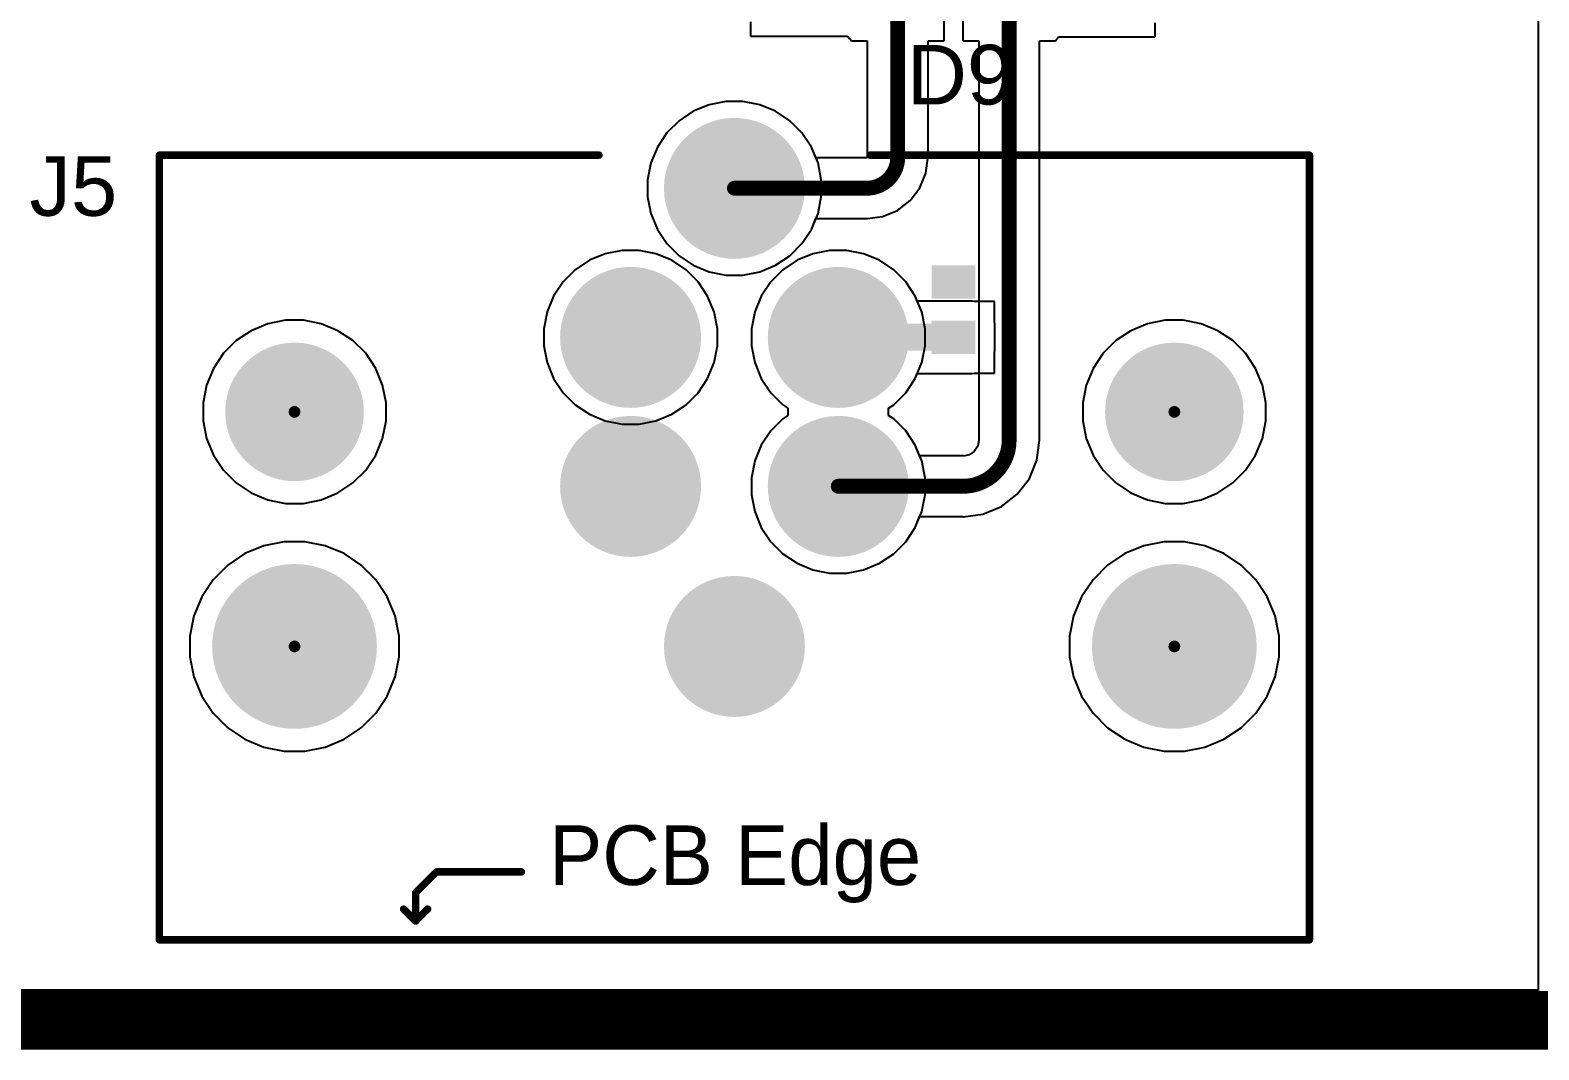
# Model space of a CAD drawing. Header units: millimetres. Extents: x -1.62 to 7.16, y -0.1 to 4.29.
# Drawn here: x -0.596 to 0.417, y -0.075 to 0.61 of the extents above; entities that cross this region are included whole.
import ezdxf

# ---------------------------------------------------------------- set-up
doc = ezdxf.new("R2010")
doc.units = ezdxf.units.MM
doc.header["$MEASUREMENT"] = 0
for name, color, linetype in [('BottomLayer', 5, 'Continuous'), ('BottomPaste', 16, 'Continuous'), ('BottomSolder', 6, 'Continuous'), ('Mechanical2', 216, 'Continuous'), ('MultiLayer', 9, 'Continuous'), ('PadHoleLayer', 156, 'Continuous'), ('TopLayer', 1, 'Continuous'), ('TopOverlay', 2, 'Continuous'), ('TopSolder', 216, 'Continuous')]:
    doc.layers.add(name, color=color, linetype=linetype)
doc.styles.add('Arial', font='', dxfattribs={"height": 0.2})
doc.styles.get('Arial').set_extended_font_data('Arial')

# ---------------------------------------------------------------- blocks, each defined once
blk = doc.blocks.new('S______B______0402_B_89')
at = {"layer": 'BottomLayer'}
for points in [[(-0.0095, 0.0125), (-0.0095, -0.0125), (-0.0275, -0.0125), (-0.0275, 0.0125)], [(0.0275, 0.0125), (0.0275, -0.0125), (0.0095, -0.0125), (0.0095, 0.0125)]]:
    blk.add_hatch(color=5, dxfattribs=at).paths.add_polyline_path(points)
at = {"layer": 'BottomPaste'}
for points in [[(-0.0095, 0.0125), (-0.0095, -0.0125), (-0.0275, -0.0125), (-0.0275, 0.0125)], [(0.0275, 0.0125), (0.0275, -0.0125), (0.0095, -0.0125), (0.0095, 0.0125)]]:
    blk.add_hatch(color=16, dxfattribs=at).paths.add_polyline_path(points)
at = {"layer": 'BottomSolder'}
for points in [[(-0.0073, 0.0147), (-0.0073, -0.0147), (-0.0297, -0.0147), (-0.0297, 0.0147)], [(0.0297, 0.0147), (0.0297, -0.0147), (0.0073, -0.0147), (0.0073, 0.0147)]]:
    blk.add_hatch(color=6, dxfattribs=at).paths.add_polyline_path(points)
blk = doc.blocks.new('T4144035051_000_154')
at = {"layer": 'BottomLayer'}
h = blk.add_hatch(color=5, dxfattribs=at)
edge = h.paths.add_edge_path()
edge.add_arc((0, 0.1537), 0.0433, 0, 360)
h = blk.add_hatch(color=5, dxfattribs=at)
edge = h.paths.add_edge_path()
edge.add_arc((-0.0697, 0.0537), 0.0433, 0, 360)
h = blk.add_hatch(color=5, dxfattribs=at)
edge = h.paths.add_edge_path()
edge.add_arc((0.0697, 0.0537), 0.0433, 0, 360)
h = blk.add_hatch(color=5, dxfattribs=at)
edge = h.paths.add_edge_path()
edge.add_arc((-0.0697, -0.0463), 0.0433, 0, 360)
h = blk.add_hatch(color=5, dxfattribs=at)
edge = h.paths.add_edge_path()
edge.add_arc((0.0697, -0.0463), 0.0433, 0, 360)
h = blk.add_hatch(color=5, dxfattribs=at)
edge = h.paths.add_edge_path()
edge.add_arc((0, -0.1537), 0.0433, 0, 360)
at = {"layer": 'BottomSolder'}
h = blk.add_hatch(color=6, dxfattribs=at)
edge = h.paths.add_edge_path()
edge.add_arc((0, 0.1537), 0.0473, 0, 360)
h = blk.add_hatch(color=6, dxfattribs=at)
edge = h.paths.add_edge_path()
edge.add_arc((-0.0697, 0.0537), 0.0473, 0, 360)
h = blk.add_hatch(color=6, dxfattribs=at)
edge = h.paths.add_edge_path()
edge.add_arc((0.0697, 0.0537), 0.0473, 0, 360)
h = blk.add_hatch(color=6, dxfattribs=at)
edge = h.paths.add_edge_path()
edge.add_arc((-0.2953, 0.0037), 0.004, 0, 360)
h = blk.add_hatch(color=6, dxfattribs=at)
edge = h.paths.add_edge_path()
edge.add_arc((-0.0697, -0.0463), 0.0473, 0, 360)
h = blk.add_hatch(color=6, dxfattribs=at)
edge = h.paths.add_edge_path()
edge.add_arc((0.0697, -0.0463), 0.0473, 0, 360)
h = blk.add_hatch(color=6, dxfattribs=at)
edge = h.paths.add_edge_path()
edge.add_arc((0.2953, 0.0037), 0.004, 0, 360)
h = blk.add_hatch(color=6, dxfattribs=at)
edge = h.paths.add_edge_path()
edge.add_arc((0, -0.1537), 0.0473, 0, 360)
h = blk.add_hatch(color=6, dxfattribs=at)
edge = h.paths.add_edge_path()
edge.add_arc((-0.2953, -0.1537), 0.004, 0, 360)
h = blk.add_hatch(color=6, dxfattribs=at)
edge = h.paths.add_edge_path()
edge.add_arc((0.2953, -0.1537), 0.004, 0, 360)
at = {"layer": 'MultiLayer'}
h = blk.add_hatch(color=9, dxfattribs=at)
edge = h.paths.add_edge_path()
edge.add_arc((0, 0.1537), 0.0433, 0, 360)
h = blk.add_hatch(color=9, dxfattribs=at)
edge = h.paths.add_edge_path()
edge.add_arc((-0.0697, 0.0537), 0.0433, 0, 360)
h = blk.add_hatch(color=9, dxfattribs=at)
edge = h.paths.add_edge_path()
edge.add_arc((0.0697, 0.0537), 0.0433, 0, 360)
h = blk.add_hatch(color=9, dxfattribs=at)
edge = h.paths.add_edge_path()
edge.add_arc((-0.0697, -0.0463), 0.0433, 0, 360)
h = blk.add_hatch(color=9, dxfattribs=at)
edge = h.paths.add_edge_path()
edge.add_arc((0.0697, -0.0463), 0.0433, 0, 360)
h = blk.add_hatch(color=9, dxfattribs=at)
edge = h.paths.add_edge_path()
edge.add_arc((0, -0.1537), 0.0433, 0, 360)
at = {"layer": 'PadHoleLayer'}
h = blk.add_hatch(color=156, dxfattribs=at)
edge = h.paths.add_edge_path()
edge.add_arc((0, 0.1537), 0.0256, 0, 360)
h = blk.add_hatch(color=156, dxfattribs=at)
edge = h.paths.add_edge_path()
edge.add_arc((-0.0697, 0.0537), 0.0256, 0, 360)
h = blk.add_hatch(color=156, dxfattribs=at)
edge = h.paths.add_edge_path()
edge.add_arc((0.0697, 0.0537), 0.0256, 0, 360)
h = blk.add_hatch(color=156, dxfattribs=at)
edge = h.paths.add_edge_path()
edge.add_arc((-0.2953, 0.0037), 0.0465, 0, 360)
h = blk.add_hatch(color=156, dxfattribs=at)
edge = h.paths.add_edge_path()
edge.add_arc((0.2953, 0.0037), 0.0465, 0, 360)
h = blk.add_hatch(color=156, dxfattribs=at)
edge = h.paths.add_edge_path()
edge.add_arc((-0.0697, -0.0463), 0.0256, 0, 360)
h = blk.add_hatch(color=156, dxfattribs=at)
edge = h.paths.add_edge_path()
edge.add_arc((0.0697, -0.0463), 0.0256, 0, 360)
h = blk.add_hatch(color=156, dxfattribs=at)
edge = h.paths.add_edge_path()
edge.add_arc((-0.2953, -0.1537), 0.0553, 0, 360)
h = blk.add_hatch(color=156, dxfattribs=at)
edge = h.paths.add_edge_path()
edge.add_arc((0.2953, -0.1537), 0.0553, 0, 360)
h = blk.add_hatch(color=156, dxfattribs=at)
edge = h.paths.add_edge_path()
edge.add_arc((0, -0.1537), 0.0256, 0, 360)
at = {"layer": 'TopLayer'}
h = blk.add_hatch(color=1, dxfattribs=at)
edge = h.paths.add_edge_path()
edge.add_arc((0, 0.1537), 0.0433, 0, 360)
h = blk.add_hatch(color=1, dxfattribs=at)
edge = h.paths.add_edge_path()
edge.add_arc((-0.0697, 0.0537), 0.0433, 0, 360)
h = blk.add_hatch(color=1, dxfattribs=at)
edge = h.paths.add_edge_path()
edge.add_arc((0.0697, 0.0537), 0.0433, 0, 360)
h = blk.add_hatch(color=1, dxfattribs=at)
edge = h.paths.add_edge_path()
edge.add_arc((-0.0697, -0.0463), 0.0433, 0, 360)
h = blk.add_hatch(color=1, dxfattribs=at)
edge = h.paths.add_edge_path()
edge.add_arc((0.0697, -0.0463), 0.0433, 0, 360)
h = blk.add_hatch(color=1, dxfattribs=at)
edge = h.paths.add_edge_path()
edge.add_arc((0, -0.1537), 0.0433, 0, 360)
at = {"layer": 'TopSolder'}
h = blk.add_hatch(color=216, dxfattribs=at)
edge = h.paths.add_edge_path()
edge.add_arc((0, 0.1537), 0.0473, 0, 360)
h = blk.add_hatch(color=216, dxfattribs=at)
edge = h.paths.add_edge_path()
edge.add_arc((-0.0697, 0.0537), 0.0473, 0, 360)
h = blk.add_hatch(color=216, dxfattribs=at)
edge = h.paths.add_edge_path()
edge.add_arc((0.0697, 0.0537), 0.0473, 0, 360)
h = blk.add_hatch(color=216, dxfattribs=at)
edge = h.paths.add_edge_path()
edge.add_arc((-0.2953, 0.0037), 0.004, 0, 360)
h = blk.add_hatch(color=216, dxfattribs=at)
edge = h.paths.add_edge_path()
edge.add_arc((-0.0697, -0.0463), 0.0473, 0, 360)
h = blk.add_hatch(color=216, dxfattribs=at)
edge = h.paths.add_edge_path()
edge.add_arc((0.0697, -0.0463), 0.0473, 0, 360)
h = blk.add_hatch(color=216, dxfattribs=at)
edge = h.paths.add_edge_path()
edge.add_arc((0.2953, 0.0037), 0.004, 0, 360)
h = blk.add_hatch(color=216, dxfattribs=at)
edge = h.paths.add_edge_path()
edge.add_arc((0, -0.1537), 0.0473, 0, 360)
h = blk.add_hatch(color=216, dxfattribs=at)
edge = h.paths.add_edge_path()
edge.add_arc((-0.2953, -0.1537), 0.004, 0, 360)
h = blk.add_hatch(color=216, dxfattribs=at)
edge = h.paths.add_edge_path()
edge.add_arc((0.2953, -0.1537), 0.004, 0, 360)
at = {"layer": 'TopOverlay', "const_width": 0.005}
for points in [[(-0.386, -0.3506), (-0.386, 0.176)], [(-0.386, 0.176), (-0.091, 0.176)], [(0.091, 0.176), (0.386, 0.176)], [(0.386, -0.3506), (0.386, 0.176)], [(-0.214, -0.319), (-0.2, -0.305)], [(-0.2, -0.305), (-0.143, -0.305)], [(-0.214, -0.338), (-0.214, -0.319)], [(-0.222, -0.33), (-0.214, -0.338)], [(-0.214, -0.338), (-0.206, -0.33)], [(-0.386, -0.3506), (0.386, -0.3506)]]:
    blk.add_lwpolyline(points, dxfattribs=at)
at = {"layer": 'TopOverlay', "const_width": 0.0025}
for points in [[(-0.3872, 0.176, 1), (-0.3847, 0.176, 1)], [(-0.3872, 0.176, 1), (-0.3847, 0.176, 1)], [(-0.0922, 0.176, 1), (-0.0897, 0.176, 1)], [(0.0897, 0.176, 1), (0.0922, 0.176, 1)], [(0.3847, 0.176, 1), (0.3872, 0.176, 1)], [(0.3847, 0.176, 1), (0.3872, 0.176, 1)], [(-0.2013, -0.305, 1), (-0.1988, -0.305, 1)], [(-0.2013, -0.305, 1), (-0.1988, -0.305, 1)], [(-0.1442, -0.305, 1), (-0.1417, -0.305, 1)], [(-0.2152, -0.319, 1), (-0.2127, -0.319, 1)], [(-0.2152, -0.319, 1), (-0.2127, -0.319, 1)], [(-0.2233, -0.33, 1), (-0.2208, -0.33, 1)], [(-0.2072, -0.33, 1), (-0.2047, -0.33, 1)], [(-0.2152, -0.338, 1), (-0.2127, -0.338, 1)], [(-0.2152, -0.338, 1), (-0.2127, -0.338, 1)], [(-0.2152, -0.338, 1), (-0.2127, -0.338, 1)], [(-0.3872, -0.3506, 1), (-0.3847, -0.3506, 1)], [(-0.3872, -0.3506, 1), (-0.3847, -0.3506, 1)], [(0.3847, -0.3506, 1), (0.3872, -0.3506, 1)], [(0.3847, -0.3506, 1), (0.3872, -0.3506, 1)]]:
    blk.add_lwpolyline(points, format="xyb", close=True, dxfattribs=at)
at = {"layer": 'TopOverlay'}
blk.add_text('PCB Edge', height=0.04, dxfattribs=at).set_placement((-0.1244, -0.3138))

msp = doc.modelspace()

# ---------------------------------------------------------------- hatches: boundary and pattern name
at = {"layer": 'BottomLayer'}
msp.add_hatch(color=5, dxfattribs=at).paths.add_polyline_path([(-0.0533, 0.3945), (0.0365, 0.3945), (0.0365, 0.4125), (-0.0533, 0.4125)])

# ---------------------------------------------------------------- linework, layer by layer
for p, q in [((0.4166, 1.5042), (0.4166, -0.035)), ((-0.14, 0.5595), (-0.1506, 0.5552)), ((-0.1287, 0.5618), (-0.14, 0.5595)), ((-0.1173, 0.5618), (-0.1287, 0.5618)), ((-0.106, 0.5595), (-0.1173, 0.5618)), ((-0.0954, 0.5552), (-0.106, 0.5595)), ((-0.1602, 0.5488), (-0.1683, 0.5406)), ((-0.1506, 0.5552), (-0.1602, 0.5488)), ((-0.0858, 0.5488), (-0.0954, 0.5552)), ((-0.0777, 0.5406), (-0.0858, 0.5488)), ((-0.1683, 0.5406), (-0.1747, 0.5311)), ((-0.0713, 0.5311), (-0.0777, 0.5406)), ((-0.1747, 0.5311), (-0.1791, 0.5205)), ((-0.0669, 0.5205), (-0.0713, 0.5311)), ((-0.1791, 0.5205), (-0.1813, 0.5092)), ((-0.0647, 0.5092), (-0.0669, 0.5205)), ((-0.1813, 0.5092), (-0.1813, 0.4977)), ((-0.0647, 0.4977), (-0.0647, 0.5092)), ((-0.1813, 0.4977), (-0.1791, 0.4865)), ((-0.0669, 0.4865), (-0.0647, 0.4977)), ((-0.1791, 0.4865), (-0.1747, 0.4759)), ((-0.0713, 0.4759), (-0.0669, 0.4865)), ((-0.1747, 0.4759), (-0.1683, 0.4663)), ((-0.1683, 0.4663), (-0.1602, 0.4582)), ((-0.0858, 0.4582), (-0.0777, 0.4663)), ((-0.0777, 0.4663), (-0.0713, 0.4759)), ((-0.2097, 0.4595), (-0.2203, 0.4552)), ((-0.1984, 0.4618), (-0.2097, 0.4595)), ((-0.1869, 0.4618), (-0.1984, 0.4618)), ((-0.1757, 0.4595), (-0.1869, 0.4618)), ((-0.1651, 0.4552), (-0.1757, 0.4595)), ((-0.1602, 0.4582), (-0.1506, 0.4518)), ((-0.0954, 0.4518), (-0.0858, 0.4582)), ((-0.0703, 0.4595), (-0.0809, 0.4552)), ((-0.0591, 0.4618), (-0.0703, 0.4595)), ((-0.0476, 0.4618), (-0.0591, 0.4618)), ((-0.0363, 0.4595), (-0.0476, 0.4618)), ((-0.0257, 0.4552), (-0.0363, 0.4595)), ((-0.2299, 0.4488), (-0.238, 0.4406)), ((-0.2203, 0.4552), (-0.2299, 0.4488)), ((-0.1555, 0.4488), (-0.1651, 0.4552)), ((-0.1474, 0.4406), (-0.1555, 0.4488)), ((-0.1506, 0.4518), (-0.14, 0.4474)), ((-0.14, 0.4474), (-0.1287, 0.4452)), ((-0.1173, 0.4452), (-0.106, 0.4474)), ((-0.106, 0.4474), (-0.0954, 0.4518)), ((-0.0905, 0.4488), (-0.0986, 0.4406)), ((-0.0809, 0.4552), (-0.0905, 0.4488)), ((-0.0161, 0.4488), (-0.0257, 0.4552)), ((-0.008, 0.4406), (-0.0161, 0.4488)), ((-0.238, 0.4406), (-0.2444, 0.4311)), ((-0.141, 0.4311), (-0.1474, 0.4406)), ((-0.1287, 0.4452), (-0.1173, 0.4452)), ((-0.0986, 0.4406), (-0.105, 0.4311)), ((-0.0016, 0.4311), (-0.008, 0.4406)), ((-0.2444, 0.4311), (-0.2488, 0.4205)), ((-0.1366, 0.4205), (-0.141, 0.4311)), ((-0.105, 0.4311), (-0.1094, 0.4205)), ((-0.0003, 0.4278), (-0.0016, 0.4311)), ((0.0365, 0.4278), (-0.0003, 0.4278)), ((0.038, 0.4275), (0.0365, 0.4278)), ((0.0515, 0.4275), (0.038, 0.4275)), ((0.0515, 0.414), (0.0515, 0.4275)), ((-0.2488, 0.4205), (-0.251, 0.4092)), ((-0.1344, 0.4092), (-0.1366, 0.4205)), ((-0.1094, 0.4205), (-0.1116, 0.4092)), ((-0.4474, 0.4079), (-0.4575, 0.4012)), ((-0.4362, 0.4126), (-0.4474, 0.4079)), ((-0.4243, 0.4149), (-0.4362, 0.4126)), ((-0.4122, 0.4149), (-0.4243, 0.4149)), ((-0.4003, 0.4126), (-0.4122, 0.4149)), ((-0.3892, 0.4079), (-0.4003, 0.4126)), ((-0.3791, 0.4012), (-0.3892, 0.4079)), ((-0.251, 0.4092), (-0.251, 0.3977)), ((-0.1344, 0.3977), (-0.1344, 0.4092)), ((-0.1116, 0.4092), (-0.1116, 0.3977)), ((0.0518, 0.4125), (0.0515, 0.414)), ((0.0518, 0.3945), (0.0518, 0.4125)), ((0.1432, 0.4079), (0.1331, 0.4012)), ((0.1543, 0.4126), (0.1432, 0.4079)), ((0.1662, 0.4149), (0.1543, 0.4126)), ((0.1783, 0.4149), (0.1662, 0.4149)), ((0.1902, 0.4126), (0.1783, 0.4149)), ((0.2014, 0.4079), (0.1902, 0.4126)), ((0.2115, 0.4012), (0.2014, 0.4079)), ((-0.4575, 0.4012), (-0.466, 0.3927)), ((-0.3705, 0.3927), (-0.3791, 0.4012)), ((-0.251, 0.3977), (-0.2488, 0.3865)), ((-0.1366, 0.3865), (-0.1344, 0.3977)), ((-0.1116, 0.3977), (-0.1094, 0.3865)), ((0.1331, 0.4012), (0.1245, 0.3927)), ((0.22, 0.3927), (0.2115, 0.4012)), ((-0.466, 0.3927), (-0.4727, 0.3826)), ((-0.3638, 0.3826), (-0.3705, 0.3927)), ((-0.2488, 0.3865), (-0.2444, 0.3759)), ((-0.141, 0.3759), (-0.1366, 0.3865)), ((-0.1094, 0.3865), (-0.105, 0.3759)), ((0.0515, 0.393), (0.0518, 0.3945)), ((0.0515, 0.3795), (0.0515, 0.393)), ((0.1245, 0.3927), (0.1178, 0.3826)), ((0.2267, 0.3826), (0.22, 0.3927)), ((-0.4727, 0.3826), (-0.4774, 0.3714)), ((-0.3592, 0.3714), (-0.3638, 0.3826)), ((-0.2444, 0.3759), (-0.238, 0.3663)), ((-0.1474, 0.3663), (-0.141, 0.3759)), ((-0.105, 0.3759), (-0.0986, 0.3663)), ((-0.008, 0.3663), (-0.0016, 0.3759)), ((-0.0016, 0.3759), (-0.0003, 0.3792)), ((-0.0003, 0.3792), (0.0365, 0.3792)), ((0.0365, 0.3792), (0.038, 0.3795)), ((0.038, 0.3795), (0.0515, 0.3795)), ((0.1178, 0.3826), (0.1132, 0.3714)), ((0.2314, 0.3714), (0.2267, 0.3826)), ((-0.4774, 0.3714), (-0.4797, 0.3595)), ((-0.3568, 0.3595), (-0.3592, 0.3714)), ((-0.238, 0.3663), (-0.2299, 0.3582)), ((-0.1555, 0.3582), (-0.1474, 0.3663)), ((-0.0986, 0.3663), (-0.0905, 0.3582)), ((-0.0161, 0.3582), (-0.008, 0.3663)), ((0.1132, 0.3714), (0.1108, 0.3595)), ((0.2337, 0.3595), (0.2314, 0.3714)), ((-0.4797, 0.3595), (-0.4797, 0.3474)), ((-0.3568, 0.3474), (-0.3568, 0.3595)), ((-0.2299, 0.3582), (-0.2203, 0.3518)), ((-0.1651, 0.3518), (-0.1555, 0.3582)), ((-0.0905, 0.3582), (-0.0872, 0.356)), ((-0.0872, 0.356), (-0.0872, 0.351)), ((-0.0195, 0.356), (-0.0161, 0.3582)), ((-0.0195, 0.351), (-0.0195, 0.356)), ((0.1108, 0.3595), (0.1108, 0.3474)), ((0.2337, 0.3474), (0.2337, 0.3595)), ((-0.4797, 0.3474), (-0.4774, 0.3356)), ((-0.3592, 0.3356), (-0.3568, 0.3474)), ((-0.2203, 0.3518), (-0.2097, 0.3474)), ((-0.2097, 0.3474), (-0.1984, 0.3452)), ((-0.1984, 0.3452), (-0.1869, 0.3452)), ((-0.1869, 0.3452), (-0.1757, 0.3474)), ((-0.1757, 0.3474), (-0.1651, 0.3518)), ((-0.0905, 0.3488), (-0.0986, 0.3406)), ((-0.0872, 0.351), (-0.0905, 0.3488)), ((-0.0161, 0.3488), (-0.0195, 0.351)), ((-0.008, 0.3406), (-0.0161, 0.3488)), ((0.1108, 0.3474), (0.1132, 0.3356)), ((0.2314, 0.3356), (0.2337, 0.3474)), ((-0.4774, 0.3356), (-0.4727, 0.3244)), ((-0.3638, 0.3244), (-0.3592, 0.3356)), ((-0.0986, 0.3406), (-0.105, 0.3311)), ((-0.0016, 0.3311), (-0.008, 0.3406)), ((0.1132, 0.3356), (0.1178, 0.3244)), ((0.2267, 0.3244), (0.2314, 0.3356)), ((-0.4727, 0.3244), (-0.466, 0.3143)), ((-0.3705, 0.3143), (-0.3638, 0.3244)), ((-0.105, 0.3311), (-0.1094, 0.3205)), ((0.0028, 0.3205), (-0.0016, 0.3311)), ((0.1178, 0.3244), (0.1245, 0.3143)), ((0.22, 0.3143), (0.2267, 0.3244)), ((-0.466, 0.3143), (-0.4575, 0.3057)), ((-0.3791, 0.3057), (-0.3705, 0.3143)), ((-0.1094, 0.3205), (-0.1116, 0.3092)), ((0.005, 0.3092), (0.0028, 0.3205)), ((0.1245, 0.3143), (0.1331, 0.3057)), ((0.2115, 0.3057), (0.22, 0.3143)), ((-0.4575, 0.3057), (-0.4474, 0.299)), ((-0.3892, 0.299), (-0.3791, 0.3057)), ((-0.1116, 0.3092), (-0.1116, 0.2977)), ((0.005, 0.2977), (0.005, 0.3092)), ((0.1331, 0.3057), (0.1432, 0.299)), ((0.2014, 0.299), (0.2115, 0.3057)), ((-0.4474, 0.299), (-0.4362, 0.2944)), ((-0.4362, 0.2944), (-0.4243, 0.292)), ((-0.4122, 0.292), (-0.4003, 0.2944)), ((-0.4003, 0.2944), (-0.3892, 0.299)), ((-0.1116, 0.2977), (-0.1094, 0.2865)), ((0.0028, 0.2865), (0.005, 0.2977)), ((0.1432, 0.299), (0.1543, 0.2944)), ((0.1543, 0.2944), (0.1662, 0.292)), ((0.1783, 0.292), (0.1902, 0.2944)), ((0.1902, 0.2944), (0.2014, 0.299)), ((-0.4243, 0.292), (-0.4122, 0.292)), ((-0.1094, 0.2865), (-0.105, 0.2759)), ((-0.0016, 0.2759), (0.0028, 0.2865)), ((0.1662, 0.292), (0.1783, 0.292)), ((-0.105, 0.2759), (-0.0986, 0.2663)), ((-0.008, 0.2663), (-0.0016, 0.2759)), ((-0.4388, 0.2636), (-0.4516, 0.2583)), ((-0.4252, 0.2663), (-0.4388, 0.2636)), ((-0.4114, 0.2663), (-0.4252, 0.2663)), ((-0.3978, 0.2636), (-0.4114, 0.2663)), ((-0.385, 0.2583), (-0.3978, 0.2636)), ((-0.0986, 0.2663), (-0.0905, 0.2582)), ((-0.0161, 0.2582), (-0.008, 0.2663)), ((0.1518, 0.2636), (0.139, 0.2583)), ((0.1654, 0.2663), (0.1518, 0.2636)), ((0.1792, 0.2663), (0.1654, 0.2663)), ((0.1928, 0.2636), (0.1792, 0.2663)), ((0.2056, 0.2583), (0.1928, 0.2636)), ((-0.4516, 0.2583), (-0.4631, 0.2506)), ((-0.3735, 0.2506), (-0.385, 0.2583)), ((-0.0905, 0.2582), (-0.0809, 0.2518)), ((-0.0257, 0.2518), (-0.0161, 0.2582)), ((0.139, 0.2583), (0.1275, 0.2506)), ((0.2171, 0.2506), (0.2056, 0.2583)), ((-0.4631, 0.2506), (-0.4729, 0.2408)), ((-0.3637, 0.2408), (-0.3735, 0.2506)), ((-0.0809, 0.2518), (-0.0703, 0.2474)), ((-0.0703, 0.2474), (-0.0591, 0.2452)), ((-0.0591, 0.2452), (-0.0476, 0.2452)), ((-0.0476, 0.2452), (-0.0363, 0.2474)), ((-0.0363, 0.2474), (-0.0257, 0.2518)), ((0.1275, 0.2506), (0.1177, 0.2408)), ((0.2269, 0.2408), (0.2171, 0.2506)), ((-0.4729, 0.2408), (-0.4806, 0.2293)), ((-0.356, 0.2293), (-0.3637, 0.2408)), ((0.1177, 0.2408), (0.11, 0.2293)), ((0.2346, 0.2293), (0.2269, 0.2408)), ((-0.4806, 0.2293), (-0.4859, 0.2165)), ((-0.3507, 0.2165), (-0.356, 0.2293)), ((0.11, 0.2293), (0.1047, 0.2165)), ((0.2399, 0.2165), (0.2346, 0.2293)), ((-0.4859, 0.2165), (-0.4886, 0.2029)), ((-0.348, 0.2029), (-0.3507, 0.2165)), ((0.1047, 0.2165), (0.102, 0.2029)), ((0.2426, 0.2029), (0.2399, 0.2165)), ((-0.4886, 0.2029), (-0.4886, 0.1891)), ((-0.348, 0.1891), (-0.348, 0.2029)), ((0.102, 0.2029), (0.102, 0.1891)), ((0.2426, 0.1891), (0.2426, 0.2029)), ((-0.4886, 0.1891), (-0.4859, 0.1755)), ((-0.3507, 0.1755), (-0.348, 0.1891)), ((0.102, 0.1891), (0.1047, 0.1755)), ((0.2399, 0.1755), (0.2426, 0.1891)), ((-0.4859, 0.1755), (-0.4806, 0.1627)), ((-0.356, 0.1627), (-0.3507, 0.1755)), ((0.1047, 0.1755), (0.11, 0.1627)), ((0.2346, 0.1627), (0.2399, 0.1755)), ((-0.4806, 0.1627), (-0.4729, 0.1512)), ((-0.3637, 0.1512), (-0.356, 0.1627)), ((0.11, 0.1627), (0.1177, 0.1512)), ((0.2269, 0.1512), (0.2346, 0.1627)), ((-0.4729, 0.1512), (-0.4631, 0.1414)), ((-0.3735, 0.1414), (-0.3637, 0.1512)), ((0.1177, 0.1512), (0.1275, 0.1414)), ((0.2171, 0.1414), (0.2269, 0.1512)), ((-0.4631, 0.1414), (-0.4516, 0.1337)), ((-0.4516, 0.1337), (-0.4388, 0.1284)), ((-0.3978, 0.1284), (-0.385, 0.1337)), ((-0.385, 0.1337), (-0.3735, 0.1414)), ((0.1275, 0.1414), (0.139, 0.1337)), ((0.139, 0.1337), (0.1518, 0.1284)), ((0.1928, 0.1284), (0.2056, 0.1337)), ((0.2056, 0.1337), (0.2171, 0.1414)), ((-0.4388, 0.1284), (-0.4252, 0.1257)), ((-0.4252, 0.1257), (-0.4114, 0.1257)), ((-0.4114, 0.1257), (-0.3978, 0.1284)), ((0.1518, 0.1284), (0.1654, 0.1257)), ((0.1654, 0.1257), (0.1792, 0.1257)), ((0.1792, 0.1257), (0.1928, 0.1284)), ((0.4166, -0.035), (-1.1472, -0.035))]:
    msp.add_line(p, q, dxfattribs=at)
at = {"layer": 'Mechanical2', "const_width": 0.0394}
msp.add_lwpolyline([(-1.1428, -0.055), (0.437, -0.055)], dxfattribs=at)
at = {"layer": 'TopLayer'}
for p, q in [((0.4166, 1.5042), (0.4166, -0.0346)), ((0.0177, 0.6025), (0.0177, 0.6687)), ((0.0303, 0.6687), (0.0303, 0.6025)), ((-0.1122, 0.6152), (-0.1122, 0.6056)), ((0.1595, 0.605), (0.1595, 0.6146)), ((-0.1122, 0.6056), (-0.0472, 0.6056)), ((-0.0472, 0.6056), (-0.0445, 0.6025)), ((-0.0445, 0.6025), (-0.0445, 0.6025)), ((-0.0445, 0.6025), (-0.0338, 0.6025)), ((-0.0338, 0.6025), (-0.0338, 0.5243)), ((0.007, 0.5243), (0.007, 0.6025)), ((0.007, 0.6025), (0.0177, 0.6025)), ((0.0303, 0.6025), (0.041, 0.6025)), ((0.041, 0.6025), (0.041, 0.3344)), ((0.0818, 0.3344), (0.0818, 0.6025)), ((0.0818, 0.6025), (0.0925, 0.6025)), ((0.0925, 0.6025), (0.0945, 0.605)), ((0.0925, 0.6025), (0.0925, 0.6025)), ((0.0945, 0.605), (0.1595, 0.605)), ((-0.14, 0.5595), (-0.1506, 0.5552)), ((-0.1287, 0.5618), (-0.14, 0.5595)), ((-0.1173, 0.5618), (-0.1287, 0.5618)), ((-0.106, 0.5595), (-0.1173, 0.5618)), ((-0.0954, 0.5552), (-0.106, 0.5595)), ((-0.1602, 0.5488), (-0.1683, 0.5406)), ((-0.1506, 0.5552), (-0.1602, 0.5488)), ((-0.0858, 0.5488), (-0.0954, 0.5552)), ((-0.0777, 0.5406), (-0.0858, 0.5488)), ((-0.1683, 0.5406), (-0.1747, 0.5311)), ((-0.0713, 0.5311), (-0.0777, 0.5406)), ((-0.1747, 0.5311), (-0.1791, 0.5205)), ((-0.0683, 0.5239), (-0.0713, 0.5311)), ((-0.1791, 0.5205), (-0.1813, 0.5092)), ((-0.0342, 0.5239), (-0.0683, 0.5239)), ((-0.034, 0.5241), (-0.0342, 0.524)), ((-0.0342, 0.524), (-0.0342, 0.5239)), ((-0.0339, 0.5243), (-0.034, 0.5241)), ((-0.0338, 0.5243), (-0.0339, 0.5243)), ((0.0055, 0.5136), (0.0069, 0.5237)), ((0.0069, 0.5237), (0.007, 0.5243)), ((-0.1813, 0.5092), (-0.1813, 0.4977)), ((0.0014, 0.5037), (0.0055, 0.5136)), ((-0.1813, 0.4977), (-0.1791, 0.4865)), ((-0.0051, 0.4952), (0.0014, 0.5037)), ((-0.1791, 0.4865), (-0.1747, 0.4759)), ((-0.0236, 0.4845), (-0.0136, 0.4886)), ((-0.0136, 0.4886), (-0.0051, 0.4952)), ((-0.0713, 0.4759), (-0.0683, 0.4831)), ((-0.0683, 0.4831), (-0.0342, 0.4831)), ((-0.0342, 0.4831), (-0.0336, 0.4832)), ((-0.0336, 0.4832), (-0.0236, 0.4845)), ((-0.1747, 0.4759), (-0.1683, 0.4663)), ((-0.1683, 0.4663), (-0.1602, 0.4582)), ((-0.0858, 0.4582), (-0.0777, 0.4663)), ((-0.0777, 0.4663), (-0.0713, 0.4759)), ((-0.2097, 0.4595), (-0.2203, 0.4552)), ((-0.1984, 0.4618), (-0.2097, 0.4595)), ((-0.1869, 0.4618), (-0.1984, 0.4618)), ((-0.1757, 0.4595), (-0.1869, 0.4618)), ((-0.1651, 0.4552), (-0.1757, 0.4595)), ((-0.1602, 0.4582), (-0.1506, 0.4518)), ((-0.0954, 0.4518), (-0.0858, 0.4582)), ((-0.0703, 0.4595), (-0.0809, 0.4552)), ((-0.0591, 0.4618), (-0.0703, 0.4595)), ((-0.0476, 0.4618), (-0.0591, 0.4618)), ((-0.0363, 0.4595), (-0.0476, 0.4618)), ((-0.0257, 0.4552), (-0.0363, 0.4595)), ((-0.2299, 0.4488), (-0.238, 0.4406)), ((-0.2203, 0.4552), (-0.2299, 0.4488)), ((-0.1555, 0.4488), (-0.1651, 0.4552)), ((-0.1474, 0.4406), (-0.1555, 0.4488)), ((-0.1506, 0.4518), (-0.14, 0.4474)), ((-0.14, 0.4474), (-0.1287, 0.4452)), ((-0.1173, 0.4452), (-0.106, 0.4474)), ((-0.106, 0.4474), (-0.0954, 0.4518)), ((-0.0905, 0.4488), (-0.0986, 0.4406)), ((-0.0809, 0.4552), (-0.0905, 0.4488)), ((-0.0161, 0.4488), (-0.0257, 0.4552)), ((-0.008, 0.4406), (-0.0161, 0.4488)), ((-0.238, 0.4406), (-0.2444, 0.4311)), ((-0.141, 0.4311), (-0.1474, 0.4406)), ((-0.1287, 0.4452), (-0.1173, 0.4452)), ((-0.0986, 0.4406), (-0.105, 0.4311)), ((-0.0016, 0.4311), (-0.008, 0.4406)), ((-0.2444, 0.4311), (-0.2488, 0.4205)), ((-0.1366, 0.4205), (-0.141, 0.4311)), ((-0.105, 0.4311), (-0.1094, 0.4205)), ((0.0028, 0.4205), (-0.0016, 0.4311)), ((-0.2488, 0.4205), (-0.251, 0.4092)), ((-0.1344, 0.4092), (-0.1366, 0.4205)), ((-0.1094, 0.4205), (-0.1116, 0.4092)), ((0.005, 0.4092), (0.0028, 0.4205)), ((-0.4474, 0.4079), (-0.4575, 0.4012)), ((-0.4362, 0.4126), (-0.4474, 0.4079)), ((-0.4243, 0.4149), (-0.4362, 0.4126)), ((-0.4122, 0.4149), (-0.4243, 0.4149)), ((-0.4003, 0.4126), (-0.4122, 0.4149)), ((-0.3892, 0.4079), (-0.4003, 0.4126)), ((-0.3791, 0.4012), (-0.3892, 0.4079)), ((-0.251, 0.4092), (-0.251, 0.3977)), ((-0.1344, 0.3977), (-0.1344, 0.4092)), ((-0.1116, 0.4092), (-0.1116, 0.3977)), ((0.005, 0.3977), (0.005, 0.4092)), ((0.1432, 0.4079), (0.1331, 0.4012)), ((0.1543, 0.4126), (0.1432, 0.4079)), ((0.1662, 0.4149), (0.1543, 0.4126)), ((0.1783, 0.4149), (0.1662, 0.4149)), ((0.1902, 0.4126), (0.1783, 0.4149)), ((0.2014, 0.4079), (0.1902, 0.4126)), ((0.2115, 0.4012), (0.2014, 0.4079)), ((-0.4575, 0.4012), (-0.466, 0.3927)), ((-0.3705, 0.3927), (-0.3791, 0.4012)), ((-0.251, 0.3977), (-0.2488, 0.3865)), ((-0.1366, 0.3865), (-0.1344, 0.3977)), ((-0.1116, 0.3977), (-0.1094, 0.3865)), ((0.0028, 0.3865), (0.005, 0.3977)), ((0.1331, 0.4012), (0.1245, 0.3927)), ((0.22, 0.3927), (0.2115, 0.4012)), ((-0.466, 0.3927), (-0.4727, 0.3826)), ((-0.3638, 0.3826), (-0.3705, 0.3927)), ((-0.2488, 0.3865), (-0.2444, 0.3759)), ((-0.141, 0.3759), (-0.1366, 0.3865)), ((-0.1094, 0.3865), (-0.105, 0.3759)), ((-0.0016, 0.3759), (0.0028, 0.3865)), ((0.1245, 0.3927), (0.1178, 0.3826)), ((0.2267, 0.3826), (0.22, 0.3927)), ((-0.4727, 0.3826), (-0.4774, 0.3714)), ((-0.3592, 0.3714), (-0.3638, 0.3826)), ((-0.2444, 0.3759), (-0.238, 0.3663)), ((-0.1474, 0.3663), (-0.141, 0.3759)), ((-0.105, 0.3759), (-0.0986, 0.3663)), ((-0.008, 0.3663), (-0.0016, 0.3759)), ((0.1178, 0.3826), (0.1132, 0.3714)), ((0.2314, 0.3714), (0.2267, 0.3826)), ((-0.4774, 0.3714), (-0.4797, 0.3595)), ((-0.3568, 0.3595), (-0.3592, 0.3714)), ((-0.238, 0.3663), (-0.2299, 0.3582)), ((-0.1555, 0.3582), (-0.1474, 0.3663)), ((-0.0986, 0.3663), (-0.0905, 0.3582)), ((-0.0161, 0.3582), (-0.008, 0.3663)), ((0.1132, 0.3714), (0.1108, 0.3595)), ((0.2337, 0.3595), (0.2314, 0.3714)), ((-0.4797, 0.3595), (-0.4797, 0.3474)), ((-0.3568, 0.3474), (-0.3568, 0.3595)), ((-0.2299, 0.3582), (-0.2203, 0.3518)), ((-0.1651, 0.3518), (-0.1555, 0.3582)), ((-0.0905, 0.3582), (-0.0872, 0.356)), ((-0.0872, 0.356), (-0.0872, 0.351)), ((-0.0195, 0.356), (-0.0161, 0.3582)), ((-0.0195, 0.351), (-0.0195, 0.356)), ((0.1108, 0.3595), (0.1108, 0.3474)), ((0.2337, 0.3474), (0.2337, 0.3595)), ((-0.4797, 0.3474), (-0.4774, 0.3356)), ((-0.3592, 0.3356), (-0.3568, 0.3474)), ((-0.2203, 0.3518), (-0.2097, 0.3474)), ((-0.2097, 0.3474), (-0.1984, 0.3452)), ((-0.1984, 0.3452), (-0.1869, 0.3452)), ((-0.1869, 0.3452), (-0.1757, 0.3474)), ((-0.1757, 0.3474), (-0.1651, 0.3518)), ((-0.0905, 0.3488), (-0.0986, 0.3406)), ((-0.0872, 0.351), (-0.0905, 0.3488)), ((-0.0161, 0.3488), (-0.0195, 0.351)), ((-0.008, 0.3406), (-0.0161, 0.3488)), ((0.1108, 0.3474), (0.1132, 0.3356)), ((0.2314, 0.3356), (0.2337, 0.3474)), ((-0.4774, 0.3356), (-0.4727, 0.3244)), ((-0.3638, 0.3244), (-0.3592, 0.3356)), ((-0.0986, 0.3406), (-0.105, 0.3311)), ((-0.0016, 0.3311), (-0.008, 0.3406)), ((0.041, 0.3344), (0.0411, 0.3342)), ((0.0801, 0.3211), (0.0818, 0.3344)), ((0.0818, 0.3344), (0.0818, 0.3344)), ((0.1132, 0.3356), (0.1178, 0.3244)), ((0.2267, 0.3244), (0.2314, 0.3356)), ((-0.4727, 0.3244), (-0.466, 0.3143)), ((-0.3705, 0.3143), (-0.3638, 0.3244)), ((-0.105, 0.3311), (-0.1094, 0.3205)), ((0.0013, 0.3239), (-0.0016, 0.3311)), ((0.0345, 0.3246), (0.0307, 0.3238)), ((0.038, 0.3269), (0.0345, 0.3246)), ((0.0403, 0.3303), (0.038, 0.3269)), ((0.0411, 0.3342), (0.0403, 0.3303)), ((0.1178, 0.3244), (0.1245, 0.3143)), ((0.22, 0.3143), (0.2267, 0.3244)), ((-0.466, 0.3143), (-0.4575, 0.3057)), ((-0.3791, 0.3057), (-0.3705, 0.3143)), ((-0.1094, 0.3205), (-0.1116, 0.3092)), ((0.0305, 0.3239), (0.0013, 0.3239)), ((0.0307, 0.3238), (0.0305, 0.3239)), ((0.075, 0.3087), (0.0801, 0.3211)), ((0.1245, 0.3143), (0.1331, 0.3057)), ((0.2115, 0.3057), (0.22, 0.3143)), ((-0.4575, 0.3057), (-0.4474, 0.299)), ((-0.3892, 0.299), (-0.3791, 0.3057)), ((-0.1116, 0.3092), (-0.1116, 0.2977)), ((0.0668, 0.2981), (0.075, 0.3087)), ((0.1331, 0.3057), (0.1432, 0.299)), ((0.2014, 0.299), (0.2115, 0.3057)), ((-0.4474, 0.299), (-0.4362, 0.2944)), ((-0.4362, 0.2944), (-0.4243, 0.292)), ((-0.4122, 0.292), (-0.4003, 0.2944)), ((-0.4003, 0.2944), (-0.3892, 0.299)), ((-0.1116, 0.2977), (-0.1094, 0.2865)), ((0.0562, 0.2899), (0.0668, 0.2981)), ((0.1432, 0.299), (0.1543, 0.2944)), ((0.1543, 0.2944), (0.1662, 0.292)), ((0.1783, 0.292), (0.1902, 0.2944)), ((0.1902, 0.2944), (0.2014, 0.299)), ((-0.4243, 0.292), (-0.4122, 0.292)), ((-0.1094, 0.2865), (-0.105, 0.2759)), ((0.0305, 0.283), (0.0438, 0.2848)), ((0.0438, 0.2848), (0.0562, 0.2899)), ((0.1662, 0.292), (0.1783, 0.292)), ((-0.105, 0.2759), (-0.0986, 0.2663)), ((-0.008, 0.2663), (-0.0016, 0.2759)), ((-0.0016, 0.2759), (0.0013, 0.2831)), ((0.0013, 0.2831), (0.0305, 0.2831)), ((0.0305, 0.2831), (0.0305, 0.283)), ((-0.4388, 0.2636), (-0.4516, 0.2583)), ((-0.4252, 0.2663), (-0.4388, 0.2636)), ((-0.4114, 0.2663), (-0.4252, 0.2663)), ((-0.3978, 0.2636), (-0.4114, 0.2663)), ((-0.385, 0.2583), (-0.3978, 0.2636)), ((-0.0986, 0.2663), (-0.0905, 0.2582)), ((-0.0161, 0.2582), (-0.008, 0.2663)), ((0.1518, 0.2636), (0.139, 0.2583)), ((0.1654, 0.2663), (0.1518, 0.2636)), ((0.1792, 0.2663), (0.1654, 0.2663)), ((0.1928, 0.2636), (0.1792, 0.2663)), ((0.2056, 0.2583), (0.1928, 0.2636)), ((-0.4516, 0.2583), (-0.4631, 0.2506)), ((-0.3735, 0.2506), (-0.385, 0.2583)), ((-0.0905, 0.2582), (-0.0809, 0.2518)), ((-0.0257, 0.2518), (-0.0161, 0.2582)), ((0.139, 0.2583), (0.1275, 0.2506)), ((0.2171, 0.2506), (0.2056, 0.2583)), ((-0.4631, 0.2506), (-0.4729, 0.2408)), ((-0.3637, 0.2408), (-0.3735, 0.2506)), ((-0.0809, 0.2518), (-0.0703, 0.2474)), ((-0.0703, 0.2474), (-0.0591, 0.2452)), ((-0.0591, 0.2452), (-0.0476, 0.2452)), ((-0.0476, 0.2452), (-0.0363, 0.2474)), ((-0.0363, 0.2474), (-0.0257, 0.2518)), ((0.1275, 0.2506), (0.1177, 0.2408)), ((0.2269, 0.2408), (0.2171, 0.2506)), ((-0.4729, 0.2408), (-0.4806, 0.2293)), ((-0.356, 0.2293), (-0.3637, 0.2408)), ((0.1177, 0.2408), (0.11, 0.2293)), ((0.2346, 0.2293), (0.2269, 0.2408)), ((-0.4806, 0.2293), (-0.4859, 0.2165)), ((-0.3507, 0.2165), (-0.356, 0.2293)), ((0.11, 0.2293), (0.1047, 0.2165)), ((0.2399, 0.2165), (0.2346, 0.2293)), ((-0.4859, 0.2165), (-0.4886, 0.2029)), ((-0.348, 0.2029), (-0.3507, 0.2165)), ((0.1047, 0.2165), (0.102, 0.2029)), ((0.2426, 0.2029), (0.2399, 0.2165)), ((-0.4886, 0.2029), (-0.4886, 0.1891)), ((-0.348, 0.1891), (-0.348, 0.2029)), ((0.102, 0.2029), (0.102, 0.1891)), ((0.2426, 0.1891), (0.2426, 0.2029)), ((-0.4886, 0.1891), (-0.4859, 0.1755)), ((-0.3507, 0.1755), (-0.348, 0.1891)), ((0.102, 0.1891), (0.1047, 0.1755)), ((0.2399, 0.1755), (0.2426, 0.1891)), ((-0.4859, 0.1755), (-0.4806, 0.1627)), ((-0.356, 0.1627), (-0.3507, 0.1755)), ((0.1047, 0.1755), (0.11, 0.1627)), ((0.2346, 0.1627), (0.2399, 0.1755)), ((-0.4806, 0.1627), (-0.4729, 0.1512)), ((-0.3637, 0.1512), (-0.356, 0.1627)), ((0.11, 0.1627), (0.1177, 0.1512)), ((0.2269, 0.1512), (0.2346, 0.1627)), ((-0.4729, 0.1512), (-0.4631, 0.1414)), ((-0.3735, 0.1414), (-0.3637, 0.1512)), ((0.1177, 0.1512), (0.1275, 0.1414)), ((0.2171, 0.1414), (0.2269, 0.1512)), ((-0.4631, 0.1414), (-0.4516, 0.1337)), ((-0.4516, 0.1337), (-0.4388, 0.1284)), ((-0.3978, 0.1284), (-0.385, 0.1337)), ((-0.385, 0.1337), (-0.3735, 0.1414)), ((0.1275, 0.1414), (0.139, 0.1337)), ((0.139, 0.1337), (0.1518, 0.1284)), ((0.1928, 0.1284), (0.2056, 0.1337)), ((0.2056, 0.1337), (0.2171, 0.1414)), ((-0.4388, 0.1284), (-0.4252, 0.1257)), ((-0.4252, 0.1257), (-0.4114, 0.1257)), ((-0.4114, 0.1257), (-0.3978, 0.1284)), ((0.1518, 0.1284), (0.1654, 0.1257)), ((0.1654, 0.1257), (0.1792, 0.1257)), ((0.1792, 0.1257), (0.1928, 0.1284)), ((0.4166, -0.0346), (-1.1428, -0.0346))]:
    msp.add_line(p, q, dxfattribs=at)
at = {"layer": 'TopLayer', "const_width": 0.01}
for points in [[(-0.0134, 0.5243), (-0.0134, 0.6356)], [(0.0614, 0.3344), (0.0614, 0.6356)], [(-0.123, 0.5035), (-0.0342, 0.5035)], [(-0.0533, 0.3035), (0.0305, 0.3035)]]:
    msp.add_lwpolyline(points, dxfattribs=at)
for points in [[(-0.0134, 0.5243, -0.414214), (-0.0342, 0.5035)], [(0.0614, 0.3344, -0.414214), (0.0305, 0.3035)]]:
    msp.add_lwpolyline(points, format="xyb", dxfattribs=at)
at = {"layer": 'TopLayer', "const_width": 0.005}
for points in [[(-0.0159, 0.5243, 1), (-0.0109, 0.5243, 1)], [(-0.0159, 0.5243, 1), (-0.0109, 0.5243, 1)], [(-0.1255, 0.5035, 1), (-0.1205, 0.5035, 1)], [(-0.0367, 0.5035, 1), (-0.0317, 0.5035, 1)], [(-0.0367, 0.5035, 1), (-0.0317, 0.5035, 1)], [(0.0589, 0.3344, 1), (0.0639, 0.3344, 1)], [(0.0589, 0.3344, 1), (0.0639, 0.3344, 1)], [(-0.0558, 0.3035, 1), (-0.0508, 0.3035, 1)], [(0.028, 0.3035, 1), (0.033, 0.3035, 1)], [(0.028, 0.3035, 1), (0.033, 0.3035, 1)]]:
    msp.add_lwpolyline(points, format="xyb", close=True, dxfattribs=at)

# ---------------------------------------------------------------- block references
msp.add_blockref('T4144035051_000_154', (-0.123, 0.3497))
at = {"rotation": 270}
msp.add_blockref('S______B______0402_B_89', (0.024, 0.422), dxfattribs=at)

# ---------------------------------------------------------------- texts
at = {"layer": 'TopOverlay', "style": 'Arial'}
for s, p in [('D9', (-0.0073, 0.5597)), ('J5', (-0.5963, 0.485))]:
    msp.add_text(s, height=0.04, dxfattribs=at).set_placement(p)

doc.saveas('drawing.dxf')
